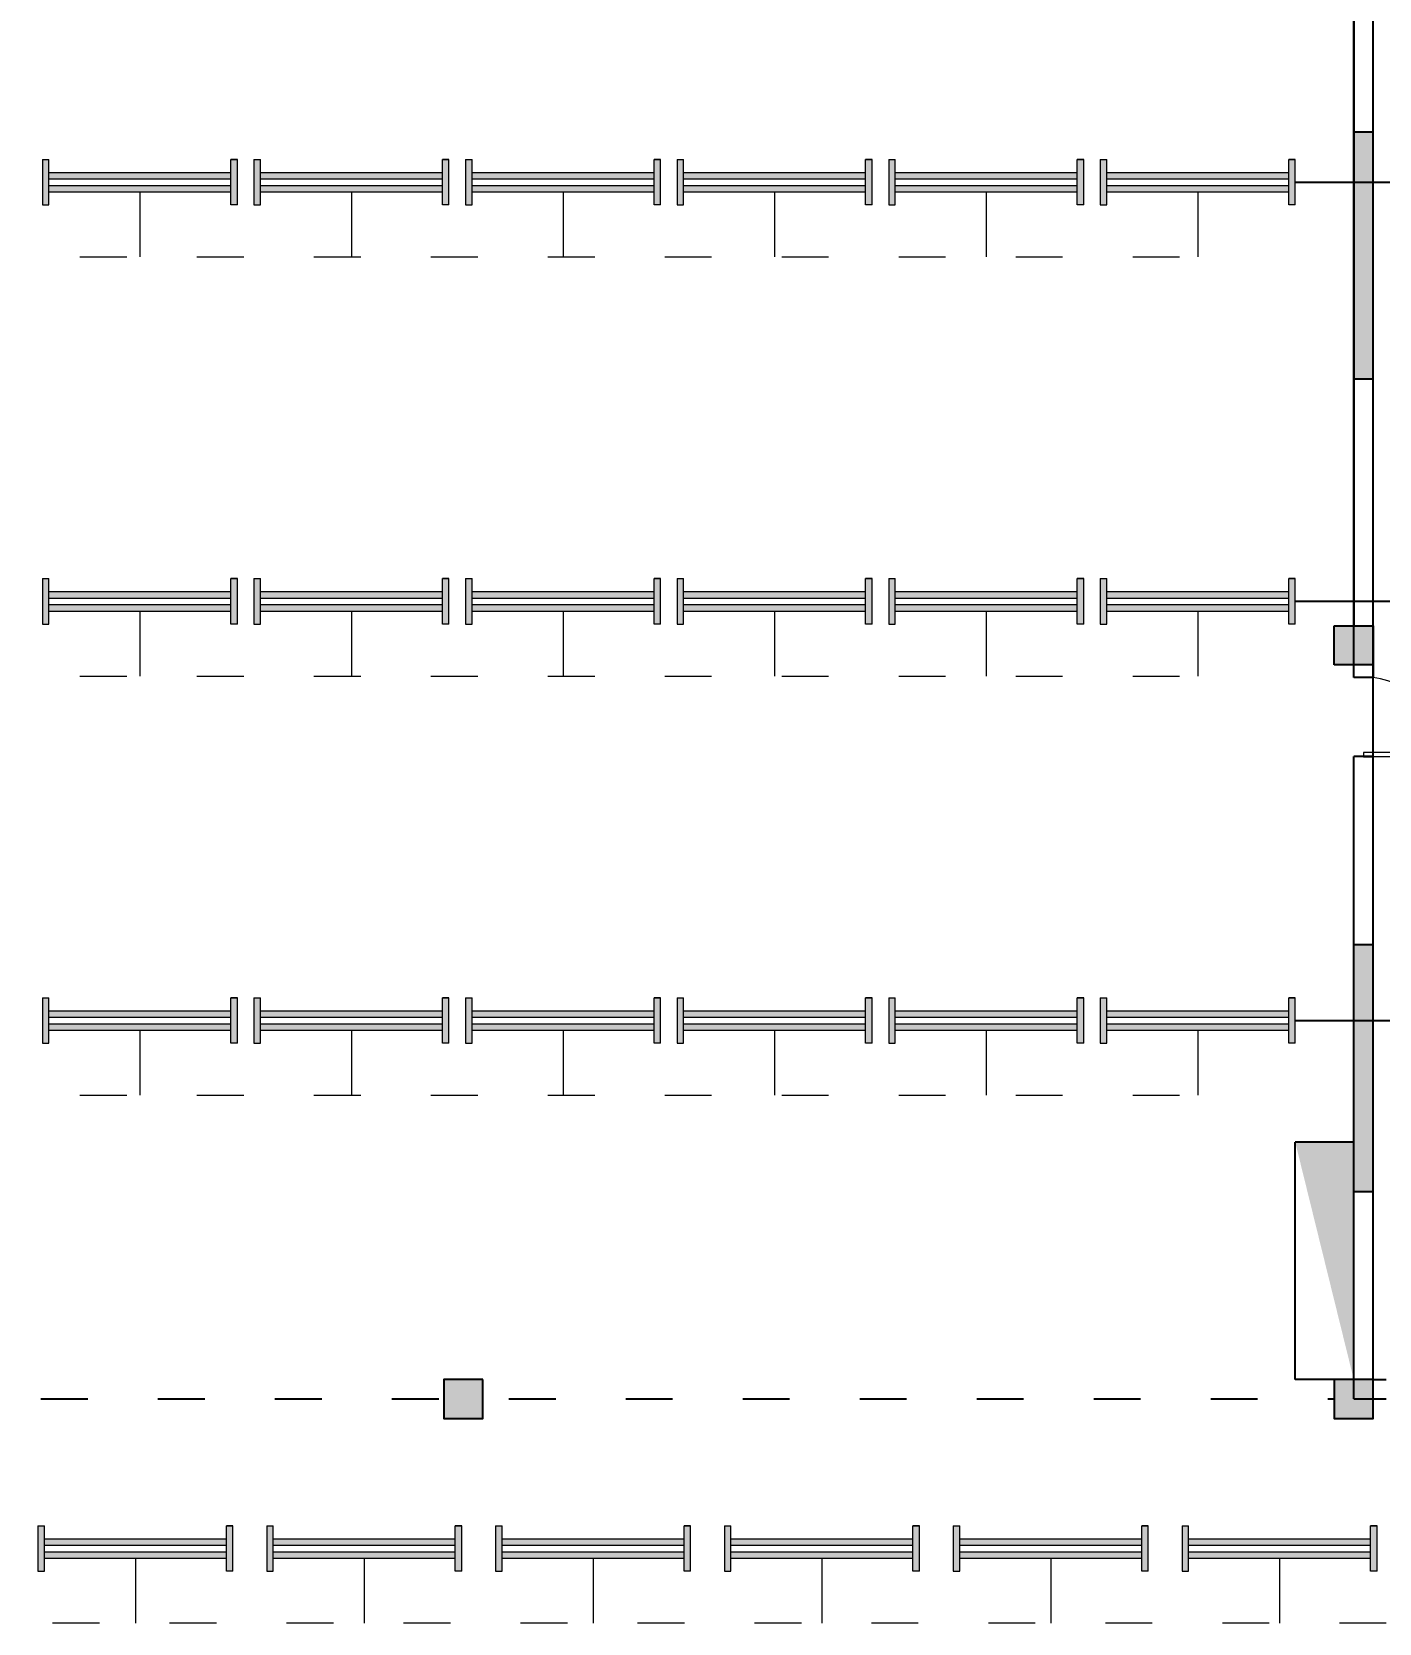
# Model space of a CAD drawing. Header units: millimetres. Extents: x 3339 to 2017737, y 4955 to 2748989.
# Drawn here: x 1462920 to 1473286, y 1282984 to 1295228 of the extents above; entities that cross this region are included whole.
import ezdxf

# ---------------------------------------------------------------- set-up
doc = ezdxf.new("R2010")
doc.units = ezdxf.units.MM
doc.header["$LTSCALE"] = 30
doc.linetypes.add('ACAD_ISO03W100', pattern=[30, 12, -18])
for name, color, linetype, lineweight in [('A-DOOR', 31, 'Continuous', 13), ('LIGHT LINES', 6, 'ACAD_ISO03W100', 13), ('LIGHTS', 6, 'Continuous', 13)]:
    doc.layers.add(name, color=color, linetype=linetype, lineweight=lineweight)
doc.layers.add('broken line', color=7, linetype='ACAD_ISO03W100', plot=False)
doc.layers.add('DIM LINES', color=7, linetype='Continuous')
doc.layers.add('window', color=92, linetype='Continuous')
doc.styles.get("Standard").update_dxf_attribs({"font": 'arial.ttf'})
doc.dimstyles.new('GREEN', dxfattribs={"dimtxt": 1000, "dimasz": 600, "dimexe": 0.18, "dimexo": 0.0625, "dimgap": 0.09, "dimtad": 2, "dimdec": 0, "dimzin": 0, "dimdsep": 46, "dimtxsty": 'Standard', "dimblk": 'ARCHTICK', "dimcen": 0.09, "dimclrd": 3, "dimclre": 3, "dimclrt": 2, "dimadec": 0, "dimazin": 0, "dimtfac": 1, "dimtdec": 0, "dimtofl": 0, "dimtmove": 0, "dimatfit": 3, "dimfxl": 1, "dimtolj": 1, "dimtzin": 0, "dimarcsym": 0})

# ---------------------------------------------------------------- blocks, each defined once
blk = doc.blocks.new('_ArchTick')
at = {"color": 0, "linetype": 'ByBlock', "const_width": 0.15}
blk.add_lwpolyline([(-0.5, -0.5), (0.5, 0.5)], dxfattribs=at)
blk = doc.blocks.new('*D852')
at = {"layer": 'Defpoints', "color": 0, "transparency": 16777216}
for p in [(1473240, 1319497), (1429240, 1308509), (1473240, 1289653)]:
    blk.add_point(p, dxfattribs=at)
at = {"layer": 'DIM LINES', "color": 3, "linetype": 'ByBlock', "lineweight": -2, "transparency": 16777216}
for p, q in [((1429240, 1308509), (1429240, 1319497)), ((1429240, 1319497), (1473240, 1319497)), ((1473240, 1289654), (1473240, 1319497))]:
    blk.add_line(p, q, dxfattribs=at)
at = {"layer": 'DIM LINES', "color": 3, "lineweight": -2, "transparency": 16777216, "xscale": 600, "yscale": 600, "zscale": 600, "rotation": 180}
blk.add_blockref('_ArchTick', (1429240, 1319497), dxfattribs=at)
at = {"layer": 'DIM LINES', "color": 3, "lineweight": -2, "transparency": 16777216, "xscale": 600, "yscale": 600, "zscale": 600}
blk.add_blockref('_ArchTick', (1473240, 1319497), dxfattribs=at)
at = {"layer": 'DIM LINES', "color": 2, "transparency": 16777216, "insert": (1451240, 1320008), "char_height": 1000, "attachment_point": 5}
blk.add_mtext('\\A1;44000', dxfattribs=at)
blk = doc.blocks.new('poste w line 2')
h = blk.add_hatch(color=2)
h.dxf.hatch_style = 1
h.paths.add_polyline_path([(1353, 47318), (1053, 47318), (1053, 47018), (1353, 47018)])
at = {"color": 0}
for p, q in [((1053, 47168), (1053, 47318)), ((1053, 47318), (1353, 47318)), ((1353, 47318), (1353, 47018)), ((1053, 47018), (1053, 47168)), ((1353, 47018), (1053, 47018))]:
    blk.add_line(p, q, dxfattribs=at)

msp = doc.modelspace()

# ---------------------------------------------------------------- hatches: boundary and pattern name
at = {"true_color": 0xf8d731}
h = msp.add_hatch(color=40, dxfattribs=at)
h.dxf.hatch_style = 1
h.paths.add_polyline_path([(1473090.35, 1286684.177), (1472640.35, 1286684.177), (1473090.35, 1284859.177)])
h = msp.add_hatch(color=2)
h.dxf.hatch_style = 1
h.paths.add_polyline_path([(1466390.35, 1284859.357), (1466090.35, 1284859.357), (1466090.35, 1284559.357), (1466390.35, 1284559.357)])
h = msp.add_hatch(color=2)
h.dxf.hatch_style = 1
h.paths.add_polyline_path([(1473240.35, 1284859.357), (1472940.35, 1284859.357), (1472940.35, 1284559.357), (1473240.35, 1284559.357)])
at = {"layer": 'LIGHTS'}
h = msp.add_hatch(color=256, dxfattribs=at)
h.dxf.hatch_style = 1
h.paths.add_polyline_path([(1463001.461, 1293896.947), (1463051.461, 1293896.947), (1463051.461, 1294246.947), (1463001.461, 1294246.947)])
h = msp.add_hatch(color=256, dxfattribs=at)
h.dxf.hatch_style = 1
h.paths.add_polyline_path([(1464451.461, 1293896.947), (1464501.461, 1293896.947), (1464501.461, 1294246.947), (1464451.461, 1294246.947)])
h = msp.add_hatch(color=256, dxfattribs=at)
h.dxf.hatch_style = 1
h.paths.add_polyline_path([(1464629.239, 1293896.947), (1464679.239, 1293896.947), (1464679.239, 1294246.947), (1464629.239, 1294246.947)])
h = msp.add_hatch(color=256, dxfattribs=at)
h.dxf.hatch_style = 1
h.paths.add_polyline_path([(1466079.239, 1293896.947), (1466129.239, 1293896.947), (1466129.239, 1294246.947), (1466079.239, 1294246.947)])
h = msp.add_hatch(color=256, dxfattribs=at)
h.dxf.hatch_style = 1
h.paths.add_polyline_path([(1466257.017, 1293896.947), (1466307.017, 1293896.947), (1466307.017, 1294246.947), (1466257.017, 1294246.947)])
h = msp.add_hatch(color=256, dxfattribs=at)
h.dxf.hatch_style = 1
h.paths.add_polyline_path([(1467707.017, 1293896.947), (1467757.017, 1293896.947), (1467757.017, 1294246.947), (1467707.017, 1294246.947)])
h = msp.add_hatch(color=256, dxfattribs=at)
h.dxf.hatch_style = 1
h.paths.add_polyline_path([(1467884.795, 1293896.947), (1467934.795, 1293896.947), (1467934.795, 1294246.947), (1467884.795, 1294246.947)])
h = msp.add_hatch(color=256, dxfattribs=at)
h.dxf.hatch_style = 1
h.paths.add_polyline_path([(1469334.795, 1293896.947), (1469384.795, 1293896.947), (1469384.795, 1294246.947), (1469334.795, 1294246.947)])
h = msp.add_hatch(color=256, dxfattribs=at)
h.dxf.hatch_style = 1
h.paths.add_polyline_path([(1469512.572, 1293896.947), (1469562.572, 1293896.947), (1469562.572, 1294246.947), (1469512.572, 1294246.947)])
h = msp.add_hatch(color=256, dxfattribs=at)
h.dxf.hatch_style = 1
h.paths.add_polyline_path([(1470962.572, 1293896.947), (1471012.572, 1293896.947), (1471012.572, 1294246.947), (1470962.572, 1294246.947)])
h = msp.add_hatch(color=256, dxfattribs=at)
h.dxf.hatch_style = 1
h.paths.add_polyline_path([(1471140.35, 1293896.947), (1471190.35, 1293896.947), (1471190.35, 1294246.947), (1471140.35, 1294246.947)])
h = msp.add_hatch(color=256, dxfattribs=at)
h.dxf.hatch_style = 1
h.paths.add_polyline_path([(1472590.35, 1293896.947), (1472640.35, 1293896.947), (1472640.35, 1294246.947), (1472590.35, 1294246.947)])
h = msp.add_hatch(color=256, dxfattribs=at)
h.dxf.hatch_style = 1
h.paths.add_polyline_path([(1464451.461, 1294096.947), (1464451.461, 1294146.947), (1463051.461, 1294146.947), (1463051.461, 1294096.947)])
h = msp.add_hatch(color=256, dxfattribs=at)
h.dxf.hatch_style = 1
h.paths.add_polyline_path([(1466079.239, 1294096.947), (1466079.239, 1294146.947), (1464679.239, 1294146.947), (1464679.239, 1294096.947)])
h = msp.add_hatch(color=256, dxfattribs=at)
h.dxf.hatch_style = 1
h.paths.add_polyline_path([(1467707.017, 1294096.947), (1467707.017, 1294146.947), (1466307.017, 1294146.947), (1466307.017, 1294096.947)])
h = msp.add_hatch(color=256, dxfattribs=at)
h.dxf.hatch_style = 1
h.paths.add_polyline_path([(1469334.795, 1294096.947), (1469334.795, 1294146.947), (1467934.795, 1294146.947), (1467934.795, 1294096.947)])
h = msp.add_hatch(color=256, dxfattribs=at)
h.dxf.hatch_style = 1
h.paths.add_polyline_path([(1470962.572, 1294096.947), (1470962.572, 1294146.947), (1469562.572, 1294146.947), (1469562.572, 1294096.947)])
h = msp.add_hatch(color=256, dxfattribs=at)
h.dxf.hatch_style = 1
h.paths.add_polyline_path([(1472590.35, 1294096.947), (1472590.35, 1294146.947), (1471190.35, 1294146.947), (1471190.35, 1294096.947)])
h = msp.add_hatch(color=256, dxfattribs=at)
h.dxf.hatch_style = 1
h.paths.add_polyline_path([(1463051.461, 1294046.947), (1463051.461, 1293996.947), (1464451.461, 1293996.947), (1464451.461, 1294046.947)])
h = msp.add_hatch(color=256, dxfattribs=at)
h.dxf.hatch_style = 1
h.paths.add_polyline_path([(1464679.239, 1294046.947), (1464679.239, 1293996.947), (1466079.239, 1293996.947), (1466079.239, 1294046.947)])
h = msp.add_hatch(color=256, dxfattribs=at)
h.dxf.hatch_style = 1
h.paths.add_polyline_path([(1466307.017, 1294046.947), (1466307.017, 1293996.947), (1467707.017, 1293996.947), (1467707.017, 1294046.947)])
h = msp.add_hatch(color=256, dxfattribs=at)
h.dxf.hatch_style = 1
h.paths.add_polyline_path([(1467934.795, 1294046.947), (1467934.795, 1293996.947), (1469334.795, 1293996.947), (1469334.795, 1294046.947)])
h = msp.add_hatch(color=256, dxfattribs=at)
h.dxf.hatch_style = 1
h.paths.add_polyline_path([(1469562.572, 1294046.947), (1469562.572, 1293996.947), (1470962.572, 1293996.947), (1470962.572, 1294046.947)])
h = msp.add_hatch(color=256, dxfattribs=at)
h.dxf.hatch_style = 1
h.paths.add_polyline_path([(1471190.35, 1294046.947), (1471190.35, 1293996.947), (1472590.35, 1293996.947), (1472590.35, 1294046.947)])
h = msp.add_hatch(color=256, dxfattribs=at)
h.dxf.hatch_style = 1
h.paths.add_polyline_path([(1463001.461, 1290671.97), (1463051.461, 1290671.97), (1463051.461, 1291021.97), (1463001.461, 1291021.97)])
h = msp.add_hatch(color=256, dxfattribs=at)
h.dxf.hatch_style = 1
h.paths.add_polyline_path([(1464451.461, 1290671.97), (1464501.461, 1290671.97), (1464501.461, 1291021.97), (1464451.461, 1291021.97)])
h = msp.add_hatch(color=256, dxfattribs=at)
h.dxf.hatch_style = 1
h.paths.add_polyline_path([(1464629.239, 1290671.97), (1464679.239, 1290671.97), (1464679.239, 1291021.97), (1464629.239, 1291021.97)])
h = msp.add_hatch(color=256, dxfattribs=at)
h.dxf.hatch_style = 1
h.paths.add_polyline_path([(1466079.239, 1290671.97), (1466129.239, 1290671.97), (1466129.239, 1291021.97), (1466079.239, 1291021.97)])
h = msp.add_hatch(color=256, dxfattribs=at)
h.dxf.hatch_style = 1
h.paths.add_polyline_path([(1466257.017, 1290671.97), (1466307.017, 1290671.97), (1466307.017, 1291021.97), (1466257.017, 1291021.97)])
h = msp.add_hatch(color=256, dxfattribs=at)
h.dxf.hatch_style = 1
h.paths.add_polyline_path([(1467707.017, 1290671.97), (1467757.017, 1290671.97), (1467757.017, 1291021.97), (1467707.017, 1291021.97)])
h = msp.add_hatch(color=256, dxfattribs=at)
h.dxf.hatch_style = 1
h.paths.add_polyline_path([(1467884.795, 1290671.97), (1467934.795, 1290671.97), (1467934.795, 1291021.97), (1467884.795, 1291021.97)])
h = msp.add_hatch(color=256, dxfattribs=at)
h.dxf.hatch_style = 1
h.paths.add_polyline_path([(1469334.795, 1290671.97), (1469384.795, 1290671.97), (1469384.795, 1291021.97), (1469334.795, 1291021.97)])
h = msp.add_hatch(color=256, dxfattribs=at)
h.dxf.hatch_style = 1
h.paths.add_polyline_path([(1469512.572, 1290671.97), (1469562.572, 1290671.97), (1469562.572, 1291021.97), (1469512.572, 1291021.97)])
h = msp.add_hatch(color=256, dxfattribs=at)
h.dxf.hatch_style = 1
h.paths.add_polyline_path([(1470962.572, 1290671.97), (1471012.572, 1290671.97), (1471012.572, 1291021.97), (1470962.572, 1291021.97)])
h = msp.add_hatch(color=256, dxfattribs=at)
h.dxf.hatch_style = 1
h.paths.add_polyline_path([(1471140.35, 1290671.97), (1471190.35, 1290671.97), (1471190.35, 1291021.97), (1471140.35, 1291021.97)])
h = msp.add_hatch(color=256, dxfattribs=at)
h.dxf.hatch_style = 1
h.paths.add_polyline_path([(1472590.35, 1290671.97), (1472640.35, 1290671.97), (1472640.35, 1291021.97), (1472590.35, 1291021.97)])
h = msp.add_hatch(color=256, dxfattribs=at)
h.dxf.hatch_style = 1
h.paths.add_polyline_path([(1464451.461, 1290871.97), (1464451.461, 1290921.97), (1463051.461, 1290921.97), (1463051.461, 1290871.97)])
h = msp.add_hatch(color=256, dxfattribs=at)
h.dxf.hatch_style = 1
h.paths.add_polyline_path([(1466079.239, 1290871.97), (1466079.239, 1290921.97), (1464679.239, 1290921.97), (1464679.239, 1290871.97)])
h = msp.add_hatch(color=256, dxfattribs=at)
h.dxf.hatch_style = 1
h.paths.add_polyline_path([(1467707.017, 1290871.97), (1467707.017, 1290921.97), (1466307.017, 1290921.97), (1466307.017, 1290871.97)])
h = msp.add_hatch(color=256, dxfattribs=at)
h.dxf.hatch_style = 1
h.paths.add_polyline_path([(1469334.795, 1290871.97), (1469334.795, 1290921.97), (1467934.795, 1290921.97), (1467934.795, 1290871.97)])
h = msp.add_hatch(color=256, dxfattribs=at)
h.dxf.hatch_style = 1
h.paths.add_polyline_path([(1470962.572, 1290871.97), (1470962.572, 1290921.97), (1469562.572, 1290921.97), (1469562.572, 1290871.97)])
h = msp.add_hatch(color=256, dxfattribs=at)
h.dxf.hatch_style = 1
h.paths.add_polyline_path([(1472590.35, 1290871.97), (1472590.35, 1290921.97), (1471190.35, 1290921.97), (1471190.35, 1290871.97)])
h = msp.add_hatch(color=256, dxfattribs=at)
h.dxf.hatch_style = 1
h.paths.add_polyline_path([(1463051.461, 1290821.97), (1463051.461, 1290771.97), (1464451.461, 1290771.97), (1464451.461, 1290821.97)])
h = msp.add_hatch(color=256, dxfattribs=at)
h.dxf.hatch_style = 1
h.paths.add_polyline_path([(1464679.239, 1290821.97), (1464679.239, 1290771.97), (1466079.239, 1290771.97), (1466079.239, 1290821.97)])
h = msp.add_hatch(color=256, dxfattribs=at)
h.dxf.hatch_style = 1
h.paths.add_polyline_path([(1466307.017, 1290821.97), (1466307.017, 1290771.97), (1467707.017, 1290771.97), (1467707.017, 1290821.97)])
h = msp.add_hatch(color=256, dxfattribs=at)
h.dxf.hatch_style = 1
h.paths.add_polyline_path([(1467934.795, 1290821.97), (1467934.795, 1290771.97), (1469334.795, 1290771.97), (1469334.795, 1290821.97)])
h = msp.add_hatch(color=256, dxfattribs=at)
h.dxf.hatch_style = 1
h.paths.add_polyline_path([(1469562.572, 1290821.97), (1469562.572, 1290771.97), (1470962.572, 1290771.97), (1470962.572, 1290821.97)])
h = msp.add_hatch(color=256, dxfattribs=at)
h.dxf.hatch_style = 1
h.paths.add_polyline_path([(1471190.35, 1290821.97), (1471190.35, 1290771.97), (1472590.35, 1290771.97), (1472590.35, 1290821.97)])
h = msp.add_hatch(color=256, dxfattribs=at)
h.dxf.hatch_style = 1
h.paths.add_polyline_path([(1463001.461, 1287446.992), (1463051.461, 1287446.992), (1463051.461, 1287796.992), (1463001.461, 1287796.992)])
h = msp.add_hatch(color=256, dxfattribs=at)
h.dxf.hatch_style = 1
h.paths.add_polyline_path([(1464451.461, 1287446.992), (1464501.461, 1287446.992), (1464501.461, 1287796.992), (1464451.461, 1287796.992)])
h = msp.add_hatch(color=256, dxfattribs=at)
h.dxf.hatch_style = 1
h.paths.add_polyline_path([(1464629.239, 1287446.992), (1464679.239, 1287446.992), (1464679.239, 1287796.992), (1464629.239, 1287796.992)])
h = msp.add_hatch(color=256, dxfattribs=at)
h.dxf.hatch_style = 1
h.paths.add_polyline_path([(1466079.239, 1287446.992), (1466129.239, 1287446.992), (1466129.239, 1287796.992), (1466079.239, 1287796.992)])
h = msp.add_hatch(color=256, dxfattribs=at)
h.dxf.hatch_style = 1
h.paths.add_polyline_path([(1466257.017, 1287446.992), (1466307.017, 1287446.992), (1466307.017, 1287796.992), (1466257.017, 1287796.992)])
h = msp.add_hatch(color=256, dxfattribs=at)
h.dxf.hatch_style = 1
h.paths.add_polyline_path([(1467707.017, 1287446.992), (1467757.017, 1287446.992), (1467757.017, 1287796.992), (1467707.017, 1287796.992)])
h = msp.add_hatch(color=256, dxfattribs=at)
h.dxf.hatch_style = 1
h.paths.add_polyline_path([(1467884.795, 1287446.992), (1467934.795, 1287446.992), (1467934.795, 1287796.992), (1467884.795, 1287796.992)])
h = msp.add_hatch(color=256, dxfattribs=at)
h.dxf.hatch_style = 1
h.paths.add_polyline_path([(1469334.795, 1287446.992), (1469384.795, 1287446.992), (1469384.795, 1287796.992), (1469334.795, 1287796.992)])
h = msp.add_hatch(color=256, dxfattribs=at)
h.dxf.hatch_style = 1
h.paths.add_polyline_path([(1469512.572, 1287446.992), (1469562.572, 1287446.992), (1469562.572, 1287796.992), (1469512.572, 1287796.992)])
h = msp.add_hatch(color=256, dxfattribs=at)
h.dxf.hatch_style = 1
h.paths.add_polyline_path([(1470962.572, 1287446.992), (1471012.572, 1287446.992), (1471012.572, 1287796.992), (1470962.572, 1287796.992)])
h = msp.add_hatch(color=256, dxfattribs=at)
h.dxf.hatch_style = 1
h.paths.add_polyline_path([(1471140.35, 1287446.992), (1471190.35, 1287446.992), (1471190.35, 1287796.992), (1471140.35, 1287796.992)])
h = msp.add_hatch(color=256, dxfattribs=at)
h.dxf.hatch_style = 1
h.paths.add_polyline_path([(1472590.35, 1287446.992), (1472640.35, 1287446.992), (1472640.35, 1287796.992), (1472590.35, 1287796.992)])
h = msp.add_hatch(color=256, dxfattribs=at)
h.dxf.hatch_style = 1
h.paths.add_polyline_path([(1464451.461, 1287646.992), (1464451.461, 1287696.992), (1463051.461, 1287696.992), (1463051.461, 1287646.992)])
h = msp.add_hatch(color=256, dxfattribs=at)
h.dxf.hatch_style = 1
h.paths.add_polyline_path([(1463051.461, 1287596.992), (1463051.461, 1287546.992), (1464451.461, 1287546.992), (1464451.461, 1287596.992)])
h = msp.add_hatch(color=256, dxfattribs=at)
h.dxf.hatch_style = 1
h.paths.add_polyline_path([(1466079.239, 1287646.992), (1466079.239, 1287696.992), (1464679.239, 1287696.992), (1464679.239, 1287646.992)])
h = msp.add_hatch(color=256, dxfattribs=at)
h.dxf.hatch_style = 1
h.paths.add_polyline_path([(1464679.239, 1287596.992), (1464679.239, 1287546.992), (1466079.239, 1287546.992), (1466079.239, 1287596.992)])
h = msp.add_hatch(color=256, dxfattribs=at)
h.dxf.hatch_style = 1
h.paths.add_polyline_path([(1467707.017, 1287646.992), (1467707.017, 1287696.992), (1466307.017, 1287696.992), (1466307.017, 1287646.992)])
h = msp.add_hatch(color=256, dxfattribs=at)
h.dxf.hatch_style = 1
h.paths.add_polyline_path([(1466307.017, 1287596.992), (1466307.017, 1287546.992), (1467707.017, 1287546.992), (1467707.017, 1287596.992)])
h = msp.add_hatch(color=256, dxfattribs=at)
h.dxf.hatch_style = 1
h.paths.add_polyline_path([(1469334.795, 1287646.992), (1469334.795, 1287696.992), (1467934.795, 1287696.992), (1467934.795, 1287646.992)])
h = msp.add_hatch(color=256, dxfattribs=at)
h.dxf.hatch_style = 1
h.paths.add_polyline_path([(1467934.795, 1287596.992), (1467934.795, 1287546.992), (1469334.795, 1287546.992), (1469334.795, 1287596.992)])
h = msp.add_hatch(color=256, dxfattribs=at)
h.dxf.hatch_style = 1
h.paths.add_polyline_path([(1470962.572, 1287646.992), (1470962.572, 1287696.992), (1469562.572, 1287696.992), (1469562.572, 1287646.992)])
h = msp.add_hatch(color=256, dxfattribs=at)
h.dxf.hatch_style = 1
h.paths.add_polyline_path([(1469562.572, 1287596.992), (1469562.572, 1287546.992), (1470962.572, 1287546.992), (1470962.572, 1287596.992)])
h = msp.add_hatch(color=256, dxfattribs=at)
h.dxf.hatch_style = 1
h.paths.add_polyline_path([(1472590.35, 1287646.992), (1472590.35, 1287696.992), (1471190.35, 1287696.992), (1471190.35, 1287646.992)])
h = msp.add_hatch(color=256, dxfattribs=at)
h.dxf.hatch_style = 1
h.paths.add_polyline_path([(1471190.35, 1287596.992), (1471190.35, 1287546.992), (1472590.35, 1287546.992), (1472590.35, 1287596.992)])
h = msp.add_hatch(color=256, dxfattribs=at)
h.dxf.hatch_style = 1
h.paths.add_polyline_path([(1462966.666, 1283384.357), (1463016.666, 1283384.357), (1463016.666, 1283734.357), (1462966.666, 1283734.357)])
h = msp.add_hatch(color=256, dxfattribs=at)
h.dxf.hatch_style = 1
h.paths.add_polyline_path([(1464416.666, 1283384.357), (1464466.666, 1283384.357), (1464466.666, 1283734.357), (1464416.666, 1283734.357)])
h = msp.add_hatch(color=256, dxfattribs=at)
h.dxf.hatch_style = 1
h.paths.add_polyline_path([(1464727.192, 1283384.357), (1464777.192, 1283384.357), (1464777.192, 1283734.357), (1464727.192, 1283734.357)])
h = msp.add_hatch(color=256, dxfattribs=at)
h.dxf.hatch_style = 1
h.paths.add_polyline_path([(1466177.192, 1283384.357), (1466227.192, 1283384.357), (1466227.192, 1283734.357), (1466177.192, 1283734.357)])
h = msp.add_hatch(color=256, dxfattribs=at)
h.dxf.hatch_style = 1
h.paths.add_polyline_path([(1466487.718, 1283384.357), (1466537.718, 1283384.357), (1466537.718, 1283734.357), (1466487.718, 1283734.357)])
h = msp.add_hatch(color=256, dxfattribs=at)
h.dxf.hatch_style = 1
h.paths.add_polyline_path([(1467937.718, 1283384.357), (1467987.718, 1283384.357), (1467987.718, 1283734.357), (1467937.718, 1283734.357)])
h = msp.add_hatch(color=256, dxfattribs=at)
h.dxf.hatch_style = 1
h.paths.add_polyline_path([(1468248.245, 1283384.357), (1468298.245, 1283384.357), (1468298.245, 1283734.357), (1468248.245, 1283734.357)])
h = msp.add_hatch(color=256, dxfattribs=at)
h.dxf.hatch_style = 1
h.paths.add_polyline_path([(1469698.245, 1283384.357), (1469748.245, 1283384.357), (1469748.245, 1283734.357), (1469698.245, 1283734.357)])
h = msp.add_hatch(color=256, dxfattribs=at)
h.dxf.hatch_style = 1
h.paths.add_polyline_path([(1470008.771, 1283384.357), (1470058.771, 1283384.357), (1470058.771, 1283734.357), (1470008.771, 1283734.357)])
h = msp.add_hatch(color=256, dxfattribs=at)
h.dxf.hatch_style = 1
h.paths.add_polyline_path([(1471458.771, 1283384.357), (1471508.771, 1283384.357), (1471508.771, 1283734.357), (1471458.771, 1283734.357)])
h = msp.add_hatch(color=256, dxfattribs=at)
h.dxf.hatch_style = 1
h.paths.add_polyline_path([(1471769.297, 1283384.357), (1471819.297, 1283384.357), (1471819.297, 1283734.357), (1471769.297, 1283734.357)])
h = msp.add_hatch(color=256, dxfattribs=at)
h.dxf.hatch_style = 1
h.paths.add_polyline_path([(1473219.297, 1283384.357), (1473269.297, 1283384.357), (1473269.297, 1283734.357), (1473219.297, 1283734.357)])
h = msp.add_hatch(color=256, dxfattribs=at)
h.dxf.hatch_style = 1
h.paths.add_polyline_path([(1464416.666, 1283584.357), (1464416.666, 1283634.357), (1463016.666, 1283634.357), (1463016.666, 1283584.357)])
h = msp.add_hatch(color=256, dxfattribs=at)
h.dxf.hatch_style = 1
h.paths.add_polyline_path([(1466177.192, 1283584.357), (1466177.192, 1283634.357), (1464777.192, 1283634.357), (1464777.192, 1283584.357)])
h = msp.add_hatch(color=256, dxfattribs=at)
h.dxf.hatch_style = 1
h.paths.add_polyline_path([(1467937.718, 1283584.357), (1467937.718, 1283634.357), (1466537.718, 1283634.357), (1466537.718, 1283584.357)])
h = msp.add_hatch(color=256, dxfattribs=at)
h.dxf.hatch_style = 1
h.paths.add_polyline_path([(1469698.245, 1283584.357), (1469698.245, 1283634.357), (1468298.245, 1283634.357), (1468298.245, 1283584.357)])
h = msp.add_hatch(color=256, dxfattribs=at)
h.dxf.hatch_style = 1
h.paths.add_polyline_path([(1471458.771, 1283584.357), (1471458.771, 1283634.357), (1470058.771, 1283634.357), (1470058.771, 1283584.357)])
h = msp.add_hatch(color=256, dxfattribs=at)
h.dxf.hatch_style = 1
h.paths.add_polyline_path([(1473219.297, 1283584.357), (1473219.297, 1283634.357), (1471819.297, 1283634.357), (1471819.297, 1283584.357)])
h = msp.add_hatch(color=256, dxfattribs=at)
h.dxf.hatch_style = 1
h.paths.add_polyline_path([(1463016.666, 1283534.357), (1463016.666, 1283484.357), (1464416.666, 1283484.357), (1464416.666, 1283534.357)])
h = msp.add_hatch(color=256, dxfattribs=at)
h.dxf.hatch_style = 1
h.paths.add_polyline_path([(1464777.192, 1283534.357), (1464777.192, 1283484.357), (1466177.192, 1283484.357), (1466177.192, 1283534.357)])
h = msp.add_hatch(color=256, dxfattribs=at)
h.dxf.hatch_style = 1
h.paths.add_polyline_path([(1466537.718, 1283534.357), (1466537.718, 1283484.357), (1467937.718, 1283484.357), (1467937.718, 1283534.357)])
h = msp.add_hatch(color=256, dxfattribs=at)
h.dxf.hatch_style = 1
h.paths.add_polyline_path([(1468298.245, 1283534.357), (1468298.245, 1283484.357), (1469698.245, 1283484.357), (1469698.245, 1283534.357)])
h = msp.add_hatch(color=256, dxfattribs=at)
h.dxf.hatch_style = 1
h.paths.add_polyline_path([(1470058.771, 1283534.357), (1470058.771, 1283484.357), (1471458.771, 1283484.357), (1471458.771, 1283534.357)])
h = msp.add_hatch(color=256, dxfattribs=at)
h.dxf.hatch_style = 1
h.paths.add_polyline_path([(1471819.297, 1283534.357), (1471819.297, 1283484.357), (1473219.297, 1283484.357), (1473219.297, 1283534.357)])
at = {"layer": 'window'}
h = msp.add_hatch(color=256, dxfattribs=at)
h.dxf.hatch_style = 1
h.paths.add_polyline_path([(1473238.73, 1294459.357), (1473090.35, 1294459.357), (1473090.35, 1292559.357), (1473238.73, 1292559.357)])
h = msp.add_hatch(color=256, dxfattribs=at)
h.dxf.hatch_style = 1
h.paths.add_polyline_path([(1473238.73, 1288206.42), (1473090.35, 1288206.42), (1473090.35, 1286306.42), (1473238.73, 1286306.42)])

# ---------------------------------------------------------------- linework, layer by layer
at = {"color": 0}
for p, q in [((1473240.35, 1290259.357), (1473240.35, 1308509.357)), ((1473090.35, 1290259.357), (1473090.35, 1296459.357)), ((1473090.35, 1284709.357), (1473090.35, 1289653.482)), ((1473240.35, 1284859.357), (1473240.35, 1289653.482)), ((1473240.35, 1284859.357), (1473340.35, 1284859.357)), ((1473090.35, 1284709.357), (1473340.35, 1284709.357))]:
    msp.add_line(p, q, dxfattribs=at)
for p, q in [((1473090.35, 1296359.357), (1473090.35, 1290659.357)), ((1472640.35, 1294071.947), (1474741.069, 1294071.947)), ((1472640.35, 1290846.97), (1474741.069, 1290846.97)), ((1473090.35, 1290259.357), (1473090.35, 1290359.357)), ((1473240.35, 1290359.357), (1473240.35, 1290259.357)), ((1473240.35, 1290259.357), (1473090.35, 1290259.357)), ((1473090.35, 1284859.357), (1473090.35, 1289653.482)), ((1473240.35, 1289653.482), (1473090.35, 1289653.482)), ((1473165.35, 1289653.482), (1473240.35, 1289653.482)), ((1473240.35, 1284859.357), (1473240.35, 1289653.482)), ((1472640.35, 1287621.992), (1474741.069, 1287621.992)), ((1472640.35, 1284859.177), (1472640.35, 1286684.177)), ((1473090.35, 1286684.177), (1472640.35, 1286684.177)), ((1473090.35, 1284859.177), (1473090.35, 1286684.177)), ((1473090.35, 1284859.177), (1472640.35, 1284859.177)), ((1473090.35, 1284709.357), (1473090.35, 1284859.357)), ((1473240.35, 1284859.357), (1473340.35, 1284859.357))]:
    msp.add_line(p, q)
for points in [[(1466390.35, 1284859.357), (1466090.35, 1284859.357), (1466090.35, 1284559.357), (1466390.35, 1284559.357), (1466390.35, 1284859.357)], [(1473240.35, 1284859.357), (1472940.35, 1284859.357), (1472940.35, 1284559.357), (1473240.35, 1284559.357), (1473240.35, 1284859.357)]]:
    msp.add_lwpolyline(points, close=True)
at = {"layer": 'A-DOOR', "lineweight": 18}
for p, q in [((1473165.35, 1289683.482), (1473165.35, 1289653.482)), ((1473775.85, 1289683.482), (1473165.35, 1289683.482)), ((1473165.35, 1289653.482), (1473775.85, 1289653.482))]:
    msp.add_line(p, q, dxfattribs=at)
at = {"layer": 'A-DOOR'}
msp.add_arc((1473165.35, 1289653.482), 610.5, 0, 82.94338, dxfattribs=at)
at = {"layer": 'broken line'}
msp.add_line((1441390.35, 1284709.537), (1472940.35, 1284709.537), dxfattribs=at)
at = {"layer": 'LIGHT LINES'}
for p, q in [((1442590.35, 1293496.947), (1471890.35, 1293496.947)), ((1442590.35, 1290271.97), (1471890.35, 1290271.97)), ((1442590.35, 1287046.992), (1471890.35, 1287046.992)), ((1476040.35, 1282984.357), (1442590.35, 1282984.357))]:
    msp.add_line(p, q, dxfattribs=at)
at = {"layer": 'LIGHTS'}
for p, q in [((1463001.461, 1294246.947), (1463001.461, 1293896.947)), ((1463001.461, 1294246.947), (1463051.461, 1294246.947)), ((1463001.461, 1294246.947), (1463051.461, 1294246.947)), ((1463051.461, 1293896.947), (1463051.461, 1294246.947)), ((1464501.461, 1294246.947), (1464451.461, 1294246.947)), ((1464451.461, 1293896.947), (1464451.461, 1294246.947)), ((1464451.461, 1294246.947), (1464501.461, 1294246.947)), ((1464501.461, 1293896.947), (1464501.461, 1294246.947)), ((1464629.239, 1294246.947), (1464629.239, 1293896.947)), ((1464629.239, 1294246.947), (1464679.239, 1294246.947)), ((1464629.239, 1294246.947), (1464679.239, 1294246.947)), ((1464679.239, 1293896.947), (1464679.239, 1294246.947)), ((1466129.239, 1294246.947), (1466079.239, 1294246.947)), ((1466079.239, 1293896.947), (1466079.239, 1294246.947)), ((1466079.239, 1294246.947), (1466129.239, 1294246.947)), ((1466129.239, 1293896.947), (1466129.239, 1294246.947)), ((1466257.017, 1294246.947), (1466257.017, 1293896.947)), ((1466257.017, 1294246.947), (1466307.017, 1294246.947)), ((1466257.017, 1294246.947), (1466307.017, 1294246.947)), ((1466307.017, 1293896.947), (1466307.017, 1294246.947)), ((1467757.017, 1294246.947), (1467707.017, 1294246.947)), ((1467707.017, 1293896.947), (1467707.017, 1294246.947)), ((1467707.017, 1294246.947), (1467757.017, 1294246.947)), ((1467757.017, 1293896.947), (1467757.017, 1294246.947)), ((1467884.795, 1294246.947), (1467884.795, 1293896.947)), ((1467884.795, 1294246.947), (1467934.795, 1294246.947)), ((1467884.795, 1294246.947), (1467934.795, 1294246.947)), ((1467934.795, 1293896.947), (1467934.795, 1294246.947)), ((1469384.795, 1294246.947), (1469334.795, 1294246.947)), ((1469334.795, 1293896.947), (1469334.795, 1294246.947)), ((1469334.795, 1294246.947), (1469384.795, 1294246.947)), ((1469384.795, 1293896.947), (1469384.795, 1294246.947)), ((1469512.572, 1294246.947), (1469512.572, 1293896.947)), ((1469512.572, 1294246.947), (1469562.572, 1294246.947)), ((1469512.572, 1294246.947), (1469562.572, 1294246.947)), ((1469562.572, 1293896.947), (1469562.572, 1294246.947)), ((1471012.572, 1294246.947), (1470962.572, 1294246.947)), ((1470962.572, 1293896.947), (1470962.572, 1294246.947)), ((1470962.572, 1294246.947), (1471012.572, 1294246.947)), ((1471012.572, 1293896.947), (1471012.572, 1294246.947)), ((1471140.35, 1294246.947), (1471140.35, 1293896.947)), ((1471140.35, 1294246.947), (1471190.35, 1294246.947)), ((1471140.35, 1294246.947), (1471190.35, 1294246.947)), ((1471190.35, 1293896.947), (1471190.35, 1294246.947)), ((1472640.35, 1294246.947), (1472590.35, 1294246.947)), ((1472590.35, 1293896.947), (1472590.35, 1294246.947)), ((1472590.35, 1294246.947), (1472640.35, 1294246.947)), ((1472640.35, 1293896.947), (1472640.35, 1294246.947)), ((1463051.461, 1294146.947), (1464451.461, 1294146.947)), ((1463051.461, 1294096.947), (1464451.461, 1294096.947)), ((1464679.239, 1294146.947), (1466079.239, 1294146.947)), ((1464679.239, 1294096.947), (1466079.239, 1294096.947)), ((1466307.017, 1294146.947), (1467707.017, 1294146.947)), ((1466307.017, 1294096.947), (1467707.017, 1294096.947)), ((1467934.795, 1294146.947), (1469334.795, 1294146.947)), ((1467934.795, 1294096.947), (1469334.795, 1294096.947)), ((1469562.572, 1294146.947), (1470962.572, 1294146.947)), ((1469562.572, 1294096.947), (1470962.572, 1294096.947)), ((1471190.35, 1294146.947), (1472590.35, 1294146.947)), ((1471190.35, 1294096.947), (1472590.35, 1294096.947)), ((1463051.461, 1294046.947), (1464451.461, 1294046.947)), ((1463051.461, 1293996.947), (1464451.461, 1293996.947)), ((1463751.461, 1293996.947), (1463751.461, 1293496.947)), ((1464679.239, 1294046.947), (1466079.239, 1294046.947)), ((1464679.239, 1293996.947), (1466079.239, 1293996.947)), ((1465379.239, 1293996.947), (1465379.239, 1293496.947)), ((1466307.017, 1294046.947), (1467707.017, 1294046.947)), ((1466307.017, 1293996.947), (1467707.017, 1293996.947)), ((1467007.017, 1293996.947), (1467007.017, 1293496.947)), ((1467934.795, 1294046.947), (1469334.795, 1294046.947)), ((1467934.795, 1293996.947), (1469334.795, 1293996.947)), ((1468634.795, 1293996.947), (1468634.795, 1293496.947)), ((1469562.572, 1294046.947), (1470962.572, 1294046.947)), ((1469562.572, 1293996.947), (1470962.572, 1293996.947)), ((1470262.572, 1293996.947), (1470262.572, 1293496.947)), ((1471190.35, 1294046.947), (1472590.35, 1294046.947)), ((1471190.35, 1293996.947), (1472590.35, 1293996.947)), ((1471890.35, 1293996.947), (1471890.35, 1293496.947)), ((1463001.461, 1293896.947), (1463051.461, 1293896.947)), ((1464501.461, 1293896.947), (1464451.461, 1293896.947)), ((1464629.239, 1293896.947), (1464679.239, 1293896.947)), ((1466129.239, 1293896.947), (1466079.239, 1293896.947)), ((1466257.017, 1293896.947), (1466307.017, 1293896.947)), ((1467757.017, 1293896.947), (1467707.017, 1293896.947)), ((1467884.795, 1293896.947), (1467934.795, 1293896.947)), ((1469384.795, 1293896.947), (1469334.795, 1293896.947)), ((1469512.572, 1293896.947), (1469562.572, 1293896.947)), ((1471012.572, 1293896.947), (1470962.572, 1293896.947)), ((1471140.35, 1293896.947), (1471190.35, 1293896.947)), ((1472640.35, 1293896.947), (1472590.35, 1293896.947)), ((1463001.461, 1291021.97), (1463001.461, 1290671.97)), ((1463001.461, 1291021.97), (1463051.461, 1291021.97)), ((1463001.461, 1291021.97), (1463051.461, 1291021.97)), ((1463051.461, 1290671.97), (1463051.461, 1291021.97)), ((1464501.461, 1291021.97), (1464451.461, 1291021.97)), ((1464451.461, 1290671.97), (1464451.461, 1291021.97)), ((1464451.461, 1291021.97), (1464501.461, 1291021.97)), ((1464501.461, 1290671.97), (1464501.461, 1291021.97)), ((1464629.239, 1291021.97), (1464629.239, 1290671.97)), ((1464629.239, 1291021.97), (1464679.239, 1291021.97)), ((1464629.239, 1291021.97), (1464679.239, 1291021.97)), ((1464679.239, 1290671.97), (1464679.239, 1291021.97)), ((1466129.239, 1291021.97), (1466079.239, 1291021.97)), ((1466079.239, 1290671.97), (1466079.239, 1291021.97)), ((1466079.239, 1291021.97), (1466129.239, 1291021.97)), ((1466129.239, 1290671.97), (1466129.239, 1291021.97)), ((1466257.017, 1291021.97), (1466257.017, 1290671.97)), ((1466257.017, 1291021.97), (1466307.017, 1291021.97)), ((1466257.017, 1291021.97), (1466307.017, 1291021.97)), ((1466307.017, 1290671.97), (1466307.017, 1291021.97)), ((1467757.017, 1291021.97), (1467707.017, 1291021.97)), ((1467707.017, 1290671.97), (1467707.017, 1291021.97)), ((1467707.017, 1291021.97), (1467757.017, 1291021.97)), ((1467757.017, 1290671.97), (1467757.017, 1291021.97)), ((1467884.795, 1291021.97), (1467884.795, 1290671.97)), ((1467884.795, 1291021.97), (1467934.795, 1291021.97)), ((1467884.795, 1291021.97), (1467934.795, 1291021.97)), ((1467934.795, 1290671.97), (1467934.795, 1291021.97)), ((1469384.795, 1291021.97), (1469334.795, 1291021.97)), ((1469334.795, 1290671.97), (1469334.795, 1291021.97)), ((1469334.795, 1291021.97), (1469384.795, 1291021.97)), ((1469384.795, 1290671.97), (1469384.795, 1291021.97)), ((1469512.572, 1291021.97), (1469512.572, 1290671.97)), ((1469512.572, 1291021.97), (1469562.572, 1291021.97)), ((1469512.572, 1291021.97), (1469562.572, 1291021.97)), ((1469562.572, 1290671.97), (1469562.572, 1291021.97)), ((1471012.572, 1291021.97), (1470962.572, 1291021.97)), ((1470962.572, 1290671.97), (1470962.572, 1291021.97)), ((1470962.572, 1291021.97), (1471012.572, 1291021.97)), ((1471012.572, 1290671.97), (1471012.572, 1291021.97)), ((1471140.35, 1291021.97), (1471140.35, 1290671.97)), ((1471140.35, 1291021.97), (1471190.35, 1291021.97)), ((1471140.35, 1291021.97), (1471190.35, 1291021.97)), ((1471190.35, 1290671.97), (1471190.35, 1291021.97)), ((1472640.35, 1291021.97), (1472590.35, 1291021.97)), ((1472590.35, 1290671.97), (1472590.35, 1291021.97)), ((1472590.35, 1291021.97), (1472640.35, 1291021.97)), ((1472640.35, 1290671.97), (1472640.35, 1291021.97)), ((1463051.461, 1290921.97), (1464451.461, 1290921.97)), ((1464679.239, 1290921.97), (1466079.239, 1290921.97)), ((1466307.017, 1290921.97), (1467707.017, 1290921.97)), ((1467934.795, 1290921.97), (1469334.795, 1290921.97)), ((1469562.572, 1290921.97), (1470962.572, 1290921.97)), ((1471190.35, 1290921.97), (1472590.35, 1290921.97)), ((1463051.461, 1290871.97), (1464451.461, 1290871.97)), ((1463051.461, 1290821.97), (1464451.461, 1290821.97)), ((1464679.239, 1290871.97), (1466079.239, 1290871.97)), ((1464679.239, 1290821.97), (1466079.239, 1290821.97)), ((1466307.017, 1290871.97), (1467707.017, 1290871.97)), ((1466307.017, 1290821.97), (1467707.017, 1290821.97)), ((1467934.795, 1290871.97), (1469334.795, 1290871.97)), ((1467934.795, 1290821.97), (1469334.795, 1290821.97)), ((1469562.572, 1290871.97), (1470962.572, 1290871.97)), ((1469562.572, 1290821.97), (1470962.572, 1290821.97)), ((1471190.35, 1290871.97), (1472590.35, 1290871.97)), ((1471190.35, 1290821.97), (1472590.35, 1290821.97)), ((1463001.461, 1290671.97), (1463051.461, 1290671.97)), ((1463051.461, 1290771.97), (1464451.461, 1290771.97)), ((1463751.461, 1290771.97), (1463751.461, 1290271.97)), ((1464501.461, 1290671.97), (1464451.461, 1290671.97)), ((1464629.239, 1290671.97), (1464679.239, 1290671.97)), ((1464679.239, 1290771.97), (1466079.239, 1290771.97)), ((1465379.239, 1290771.97), (1465379.239, 1290271.97)), ((1466129.239, 1290671.97), (1466079.239, 1290671.97)), ((1466257.017, 1290671.97), (1466307.017, 1290671.97)), ((1466307.017, 1290771.97), (1467707.017, 1290771.97)), ((1467007.017, 1290771.97), (1467007.017, 1290271.97)), ((1467757.017, 1290671.97), (1467707.017, 1290671.97)), ((1467884.795, 1290671.97), (1467934.795, 1290671.97)), ((1467934.795, 1290771.97), (1469334.795, 1290771.97)), ((1468634.795, 1290771.97), (1468634.795, 1290271.97)), ((1469384.795, 1290671.97), (1469334.795, 1290671.97)), ((1469512.572, 1290671.97), (1469562.572, 1290671.97)), ((1469562.572, 1290771.97), (1470962.572, 1290771.97)), ((1470262.572, 1290771.97), (1470262.572, 1290271.97)), ((1471012.572, 1290671.97), (1470962.572, 1290671.97)), ((1471140.35, 1290671.97), (1471190.35, 1290671.97)), ((1471190.35, 1290771.97), (1472590.35, 1290771.97)), ((1471890.35, 1290771.97), (1471890.35, 1290271.97)), ((1472640.35, 1290671.97), (1472590.35, 1290671.97)), ((1463001.461, 1287796.992), (1463001.461, 1287446.992)), ((1463001.461, 1287796.992), (1463051.461, 1287796.992)), ((1463001.461, 1287796.992), (1463051.461, 1287796.992)), ((1463051.461, 1287446.992), (1463051.461, 1287796.992)), ((1464501.461, 1287796.992), (1464451.461, 1287796.992)), ((1464451.461, 1287446.992), (1464451.461, 1287796.992)), ((1464451.461, 1287796.992), (1464501.461, 1287796.992)), ((1464501.461, 1287446.992), (1464501.461, 1287796.992)), ((1464629.239, 1287796.992), (1464629.239, 1287446.992)), ((1464629.239, 1287796.992), (1464679.239, 1287796.992)), ((1464629.239, 1287796.992), (1464679.239, 1287796.992)), ((1464679.239, 1287446.992), (1464679.239, 1287796.992)), ((1466129.239, 1287796.992), (1466079.239, 1287796.992)), ((1466079.239, 1287446.992), (1466079.239, 1287796.992)), ((1466079.239, 1287796.992), (1466129.239, 1287796.992)), ((1466129.239, 1287446.992), (1466129.239, 1287796.992)), ((1466257.017, 1287796.992), (1466257.017, 1287446.992)), ((1466257.017, 1287796.992), (1466307.017, 1287796.992)), ((1466257.017, 1287796.992), (1466307.017, 1287796.992)), ((1466307.017, 1287446.992), (1466307.017, 1287796.992)), ((1467757.017, 1287796.992), (1467707.017, 1287796.992)), ((1467707.017, 1287446.992), (1467707.017, 1287796.992)), ((1467707.017, 1287796.992), (1467757.017, 1287796.992)), ((1467757.017, 1287446.992), (1467757.017, 1287796.992)), ((1467884.795, 1287796.992), (1467884.795, 1287446.992)), ((1467884.795, 1287796.992), (1467934.795, 1287796.992)), ((1467884.795, 1287796.992), (1467934.795, 1287796.992)), ((1467934.795, 1287446.992), (1467934.795, 1287796.992)), ((1469384.795, 1287796.992), (1469334.795, 1287796.992)), ((1469334.795, 1287446.992), (1469334.795, 1287796.992)), ((1469334.795, 1287796.992), (1469384.795, 1287796.992)), ((1469384.795, 1287446.992), (1469384.795, 1287796.992)), ((1469512.572, 1287796.992), (1469512.572, 1287446.992)), ((1469512.572, 1287796.992), (1469562.572, 1287796.992)), ((1469512.572, 1287796.992), (1469562.572, 1287796.992)), ((1469562.572, 1287446.992), (1469562.572, 1287796.992)), ((1471012.572, 1287796.992), (1470962.572, 1287796.992)), ((1470962.572, 1287446.992), (1470962.572, 1287796.992)), ((1470962.572, 1287796.992), (1471012.572, 1287796.992)), ((1471012.572, 1287446.992), (1471012.572, 1287796.992)), ((1471140.35, 1287796.992), (1471140.35, 1287446.992)), ((1471140.35, 1287796.992), (1471190.35, 1287796.992)), ((1471140.35, 1287796.992), (1471190.35, 1287796.992)), ((1471190.35, 1287446.992), (1471190.35, 1287796.992)), ((1472640.35, 1287796.992), (1472590.35, 1287796.992)), ((1472590.35, 1287446.992), (1472590.35, 1287796.992)), ((1472590.35, 1287796.992), (1472640.35, 1287796.992)), ((1472640.35, 1287446.992), (1472640.35, 1287796.992)), ((1463051.461, 1287696.992), (1464451.461, 1287696.992)), ((1463051.461, 1287646.992), (1464451.461, 1287646.992)), ((1463051.461, 1287596.992), (1464451.461, 1287596.992)), ((1464679.239, 1287696.992), (1466079.239, 1287696.992)), ((1464679.239, 1287646.992), (1466079.239, 1287646.992)), ((1464679.239, 1287596.992), (1466079.239, 1287596.992)), ((1466307.017, 1287696.992), (1467707.017, 1287696.992)), ((1466307.017, 1287646.992), (1467707.017, 1287646.992)), ((1466307.017, 1287596.992), (1467707.017, 1287596.992)), ((1467934.795, 1287696.992), (1469334.795, 1287696.992)), ((1467934.795, 1287646.992), (1469334.795, 1287646.992)), ((1467934.795, 1287596.992), (1469334.795, 1287596.992)), ((1469562.572, 1287696.992), (1470962.572, 1287696.992)), ((1469562.572, 1287646.992), (1470962.572, 1287646.992)), ((1469562.572, 1287596.992), (1470962.572, 1287596.992)), ((1471190.35, 1287696.992), (1472590.35, 1287696.992)), ((1471190.35, 1287646.992), (1472590.35, 1287646.992)), ((1471190.35, 1287596.992), (1472590.35, 1287596.992)), ((1463051.461, 1287546.992), (1464451.461, 1287546.992)), ((1463751.461, 1287546.992), (1463751.461, 1287046.992)), ((1464679.239, 1287546.992), (1466079.239, 1287546.992)), ((1465379.239, 1287546.992), (1465379.239, 1287046.992)), ((1466307.017, 1287546.992), (1467707.017, 1287546.992)), ((1467007.017, 1287546.992), (1467007.017, 1287046.992)), ((1467934.795, 1287546.992), (1469334.795, 1287546.992)), ((1468634.795, 1287546.992), (1468634.795, 1287046.992)), ((1469562.572, 1287546.992), (1470962.572, 1287546.992)), ((1470262.572, 1287546.992), (1470262.572, 1287046.992)), ((1471190.35, 1287546.992), (1472590.35, 1287546.992)), ((1471890.35, 1287546.992), (1471890.35, 1287046.992)), ((1463001.461, 1287446.992), (1463051.461, 1287446.992)), ((1464501.461, 1287446.992), (1464451.461, 1287446.992)), ((1464629.239, 1287446.992), (1464679.239, 1287446.992)), ((1466129.239, 1287446.992), (1466079.239, 1287446.992)), ((1466257.017, 1287446.992), (1466307.017, 1287446.992)), ((1467757.017, 1287446.992), (1467707.017, 1287446.992)), ((1467884.795, 1287446.992), (1467934.795, 1287446.992)), ((1469384.795, 1287446.992), (1469334.795, 1287446.992)), ((1469512.572, 1287446.992), (1469562.572, 1287446.992)), ((1471012.572, 1287446.992), (1470962.572, 1287446.992)), ((1471140.35, 1287446.992), (1471190.35, 1287446.992)), ((1472640.35, 1287446.992), (1472590.35, 1287446.992)), ((1462966.666, 1283734.357), (1462966.666, 1283384.357)), ((1462966.666, 1283734.357), (1463016.666, 1283734.357)), ((1462966.666, 1283734.357), (1463016.666, 1283734.357)), ((1463016.666, 1283384.357), (1463016.666, 1283734.357)), ((1464466.666, 1283734.357), (1464416.666, 1283734.357)), ((1464416.666, 1283384.357), (1464416.666, 1283734.357)), ((1464416.666, 1283734.357), (1464466.666, 1283734.357)), ((1464466.666, 1283384.357), (1464466.666, 1283734.357)), ((1464727.192, 1283734.357), (1464727.192, 1283384.357)), ((1464727.192, 1283734.357), (1464777.192, 1283734.357)), ((1464727.192, 1283734.357), (1464777.192, 1283734.357)), ((1464777.192, 1283384.357), (1464777.192, 1283734.357)), ((1466227.192, 1283734.357), (1466177.192, 1283734.357)), ((1466177.192, 1283384.357), (1466177.192, 1283734.357)), ((1466177.192, 1283734.357), (1466227.192, 1283734.357)), ((1466227.192, 1283384.357), (1466227.192, 1283734.357)), ((1466487.718, 1283734.357), (1466487.718, 1283384.357)), ((1466487.718, 1283734.357), (1466537.718, 1283734.357)), ((1466487.718, 1283734.357), (1466537.718, 1283734.357)), ((1466537.718, 1283384.357), (1466537.718, 1283734.357)), ((1467987.718, 1283734.357), (1467937.718, 1283734.357)), ((1467937.718, 1283384.357), (1467937.718, 1283734.357)), ((1467937.718, 1283734.357), (1467987.718, 1283734.357)), ((1467987.718, 1283384.357), (1467987.718, 1283734.357)), ((1468248.245, 1283734.357), (1468248.245, 1283384.357)), ((1468248.245, 1283734.357), (1468298.245, 1283734.357)), ((1468248.245, 1283734.357), (1468298.245, 1283734.357)), ((1468298.245, 1283384.357), (1468298.245, 1283734.357)), ((1469748.245, 1283734.357), (1469698.245, 1283734.357)), ((1469698.245, 1283384.357), (1469698.245, 1283734.357)), ((1469698.245, 1283734.357), (1469748.245, 1283734.357)), ((1469748.245, 1283384.357), (1469748.245, 1283734.357)), ((1470008.771, 1283734.357), (1470008.771, 1283384.357)), ((1470008.771, 1283734.357), (1470058.771, 1283734.357)), ((1470008.771, 1283734.357), (1470058.771, 1283734.357)), ((1470058.771, 1283384.357), (1470058.771, 1283734.357)), ((1471508.771, 1283734.357), (1471458.771, 1283734.357)), ((1471458.771, 1283384.357), (1471458.771, 1283734.357)), ((1471458.771, 1283734.357), (1471508.771, 1283734.357)), ((1471508.771, 1283384.357), (1471508.771, 1283734.357)), ((1471769.297, 1283734.357), (1471769.297, 1283384.357)), ((1471769.297, 1283734.357), (1471819.297, 1283734.357)), ((1471769.297, 1283734.357), (1471819.297, 1283734.357)), ((1471819.297, 1283384.357), (1471819.297, 1283734.357)), ((1473269.297, 1283734.357), (1473219.297, 1283734.357)), ((1473219.297, 1283384.357), (1473219.297, 1283734.357)), ((1473219.297, 1283734.357), (1473269.297, 1283734.357)), ((1473269.297, 1283384.357), (1473269.297, 1283734.357)), ((1463016.666, 1283634.357), (1464416.666, 1283634.357)), ((1463016.666, 1283584.357), (1464416.666, 1283584.357)), ((1464777.192, 1283634.357), (1466177.192, 1283634.357)), ((1464777.192, 1283584.357), (1466177.192, 1283584.357)), ((1466537.718, 1283634.357), (1467937.718, 1283634.357)), ((1466537.718, 1283584.357), (1467937.718, 1283584.357)), ((1468298.245, 1283634.357), (1469698.245, 1283634.357)), ((1468298.245, 1283584.357), (1469698.245, 1283584.357)), ((1470058.771, 1283634.357), (1471458.771, 1283634.357)), ((1470058.771, 1283584.357), (1471458.771, 1283584.357)), ((1471819.297, 1283634.357), (1473219.297, 1283634.357)), ((1471819.297, 1283584.357), (1473219.297, 1283584.357)), ((1463016.666, 1283534.357), (1464416.666, 1283534.357)), ((1463016.666, 1283484.357), (1464416.666, 1283484.357)), ((1463716.666, 1283484.357), (1463716.666, 1282984.357)), ((1464777.192, 1283534.357), (1466177.192, 1283534.357)), ((1464777.192, 1283484.357), (1466177.192, 1283484.357)), ((1465477.192, 1283484.357), (1465477.192, 1282984.357)), ((1466537.718, 1283534.357), (1467937.718, 1283534.357)), ((1466537.718, 1283484.357), (1467937.718, 1283484.357)), ((1467237.718, 1283484.357), (1467237.718, 1282984.357)), ((1468298.245, 1283534.357), (1469698.245, 1283534.357)), ((1468298.245, 1283484.357), (1469698.245, 1283484.357)), ((1468998.245, 1283484.357), (1468998.245, 1282984.357)), ((1470058.771, 1283534.357), (1471458.771, 1283534.357)), ((1470058.771, 1283484.357), (1471458.771, 1283484.357)), ((1470758.771, 1283484.357), (1470758.771, 1282984.357)), ((1471819.297, 1283534.357), (1473219.297, 1283534.357)), ((1471819.297, 1283484.357), (1473219.297, 1283484.357)), ((1472519.297, 1283484.357), (1472519.297, 1282984.357)), ((1462966.666, 1283384.357), (1463016.666, 1283384.357)), ((1464466.666, 1283384.357), (1464416.666, 1283384.357)), ((1464727.192, 1283384.357), (1464777.192, 1283384.357)), ((1466227.192, 1283384.357), (1466177.192, 1283384.357)), ((1466487.718, 1283384.357), (1466537.718, 1283384.357)), ((1467987.718, 1283384.357), (1467937.718, 1283384.357)), ((1468248.245, 1283384.357), (1468298.245, 1283384.357)), ((1469748.245, 1283384.357), (1469698.245, 1283384.357)), ((1470008.771, 1283384.357), (1470058.771, 1283384.357)), ((1471508.771, 1283384.357), (1471458.771, 1283384.357)), ((1471769.297, 1283384.357), (1471819.297, 1283384.357)), ((1473269.297, 1283384.357), (1473219.297, 1283384.357))]:
    msp.add_line(p, q, dxfattribs=at)
at = {"layer": 'window'}
for p, q in [((1473090.35, 1294459.357), (1473238.73, 1294459.357)), ((1473090.35, 1292559.357), (1473238.73, 1292559.357)), ((1473090.35, 1288206.42), (1473238.73, 1288206.42)), ((1473090.35, 1286306.42), (1473238.73, 1286306.42))]:
    msp.add_line(p, q, dxfattribs=at)

# ---------------------------------------------------------------- block references
at = {"color": 0}
msp.add_blockref('poste w line 2', (1471886.859, 1243341.247), dxfattribs=at)

# ---------------------------------------------------------------- dimensions: what is measured, and where the dimension line sits
at = {"layer": 'DIM LINES', "color": 0}
dim = msp.add_linear_dim(base=(1473240.35, 1319496.948), p1=(1429240.35, 1308509.357), p2=(1473240.35, 1289653.482), dimstyle='GREEN', dxfattribs=at)
dim.commit()
dim.dimension.update_dxf_attribs({"geometry": '*D852', "text_midpoint": (1451240.35, 1320007.611)})

doc.saveas('drawing.dxf')
